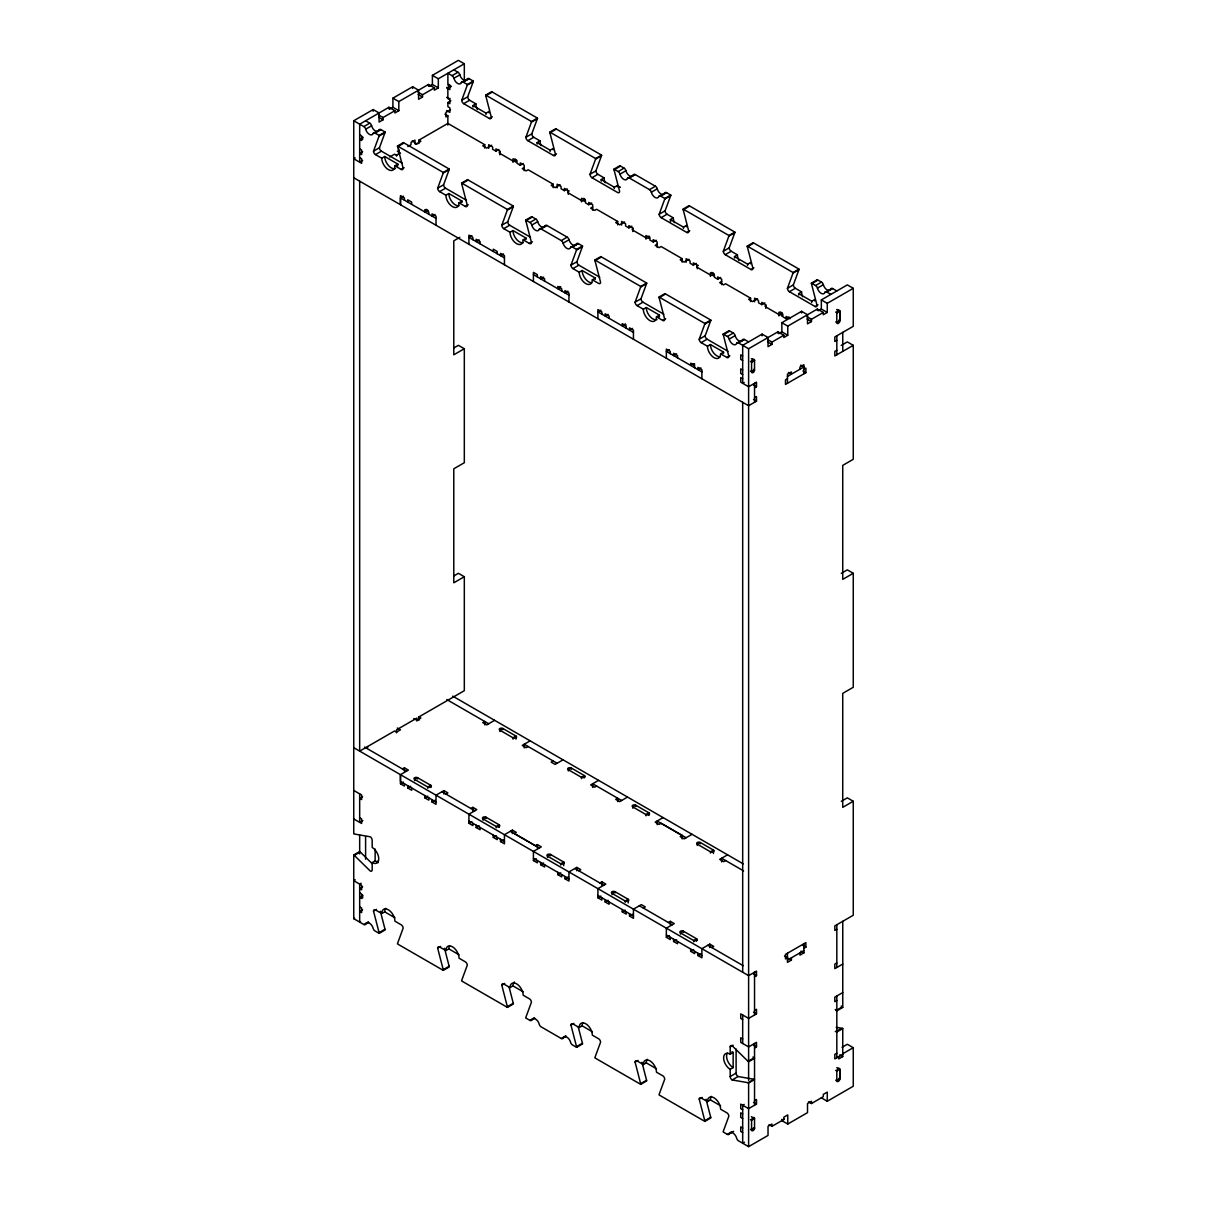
<?xml version="1.0" encoding="UTF-8"?>
<svg xmlns="http://www.w3.org/2000/svg" width="1207" height="1207" viewBox="0 0 1207 1207"><rect width="100%" height="100%" fill="white"/><g stroke="black" fill="none" stroke-linecap="round" stroke-linejoin="round"><path stroke-width="1.5" d="M381.744 158.208L384.716 156.503L397.872 164.092L394.915 165.812A9.309 5.371 60 0 1 388.337 169.614A9.309 5.371 60 0 1 381.744 158.208L375.498 154.602A2.791 1.614 60 0 1 373.521 151.177L379.089 136.044A2.791 1.614 60 0 0 379.164 135.44L385.093 132.016L380.929 129.617A2.791 1.614 60 0 0 379.058 130.054A5.582 3.229 60 0 1 375.347 130.944A5.582 3.229 60 0 1 371.62 125.754A2.791 1.614 60 0 0 369.764 123.159L365.6 120.76M373.521 151.177L379.451 147.752L385.003 132.619A2.791 1.614 60 0 0 385.093 132.016M492.335 116.777L489.378 118.482L463.714 103.666A2.791 1.614 60 0 1 461.738 100.241L467.305 85.109A2.791 1.614 60 0 0 467.381 84.505L473.31 81.095L469.146 78.681A2.791 1.614 60 0 0 467.275 79.134L461.361 82.544A5.582 3.229 60 0 1 457.634 83.434A5.582 3.229 60 0 1 453.907 78.244A2.791 1.614 60 0 0 452.052 75.649L447.888 73.25L447.888 83.886L449.864 85.033L449.864 89.59L446.696 87.764M461.738 100.241L467.667 96.832L473.219 81.699A2.791 1.614 60 0 0 473.31 81.095M445.881 195.232L448.838 193.527L462.009 201.116L459.052 202.836A9.309 5.371 60 0 1 452.459 206.638A9.309 5.371 60 0 1 445.881 195.232L439.635 191.626A2.791 1.614 60 0 1 437.658 188.201L443.225 173.069A2.791 1.614 60 0 0 443.301 172.465L449.23 169.04L403.425 142.607L397.495 146.017A2.791 1.614 60 0 0 397.586 146.726L403.138 168.271A2.791 1.614 60 0 1 401.162 169.418L394.915 165.812M437.658 188.201L443.588 184.792L449.14 169.644A2.791 1.614 60 0 0 449.23 169.04M556.472 153.802L553.515 155.507L527.851 140.691A2.791 1.614 60 0 1 525.875 137.281L531.427 122.133A2.791 1.614 60 0 0 531.518 121.53L537.432 118.12L491.641 91.672L485.712 95.097A2.791 1.614 60 0 0 485.787 95.791L491.355 117.351A2.791 1.614 60 0 1 489.378 118.482M525.875 137.281L531.789 133.856L537.356 118.724A2.791 1.614 60 0 0 537.432 118.12M510.018 232.257L512.975 230.552L526.146 238.156L523.174 239.861A9.309 5.371 60 0 1 516.596 243.663A9.309 5.371 60 0 1 510.018 232.257L503.757 228.651A2.791 1.614 60 0 1 501.795 225.226L507.347 210.093A2.791 1.614 60 0 0 507.438 209.49L513.352 206.065L467.547 179.632L461.632 183.042A2.791 1.614 60 0 0 461.708 183.751L467.275 205.296A2.791 1.614 60 0 1 465.298 206.442L459.052 202.836M501.795 225.226L507.709 221.816L513.277 206.684A2.791 1.614 60 0 0 513.352 206.065M689.77 230.763L686.813 232.468L661.149 217.652A2.791 1.614 60 0 1 659.173 214.227L665.102 210.818L670.654 195.685A2.791 1.614 60 0 0 670.745 195.081L666.581 192.667A2.791 1.614 60 0 0 664.71 193.12A5.582 3.229 60 0 1 660.983 194.01A5.582 3.229 60 0 1 657.272 188.82A2.791 1.614 60 0 0 655.401 186.225L635.229 174.577A2.791 1.614 60 0 0 633.373 175.015A5.582 3.229 60 0 1 629.647 175.905A5.582 3.229 60 0 1 625.92 170.715A2.791 1.614 60 0 0 624.064 168.12L619.9 165.721L613.971 169.146A2.791 1.614 60 0 0 614.061 169.84L619.613 191.4A2.791 1.614 60 0 1 617.652 192.532L591.973 177.716A2.791 1.614 60 0 1 590.012 174.306L595.564 159.158A2.791 1.614 60 0 0 595.654 158.555L601.569 155.145L555.763 128.696L549.849 132.121A2.791 1.614 60 0 0 549.924 132.815L555.492 154.375A2.791 1.614 60 0 1 553.515 155.507M590.012 174.306L595.926 170.881L601.493 155.748A2.791 1.614 60 0 0 601.569 155.145M579.179 272.194L582.151 270.489L595.307 278.078L592.35 279.798A9.309 5.371 60 0 1 585.757 283.6A9.309 5.371 60 0 1 579.179 272.194L572.933 268.588A2.791 1.614 60 0 1 570.956 265.163L576.524 250.03A2.791 1.614 60 0 0 576.599 249.427L582.528 246.002L578.364 243.603A2.791 1.614 60 0 0 576.493 244.04A5.582 3.229 60 0 1 572.782 244.93A5.582 3.229 60 0 1 569.055 239.74A2.791 1.614 60 0 0 567.184 237.16L547.012 225.513A2.791 1.614 60 0 0 545.157 225.95A5.582 3.229 60 0 1 541.43 226.841A5.582 3.229 60 0 1 537.703 221.65A2.791 1.614 60 0 0 535.848 219.055L531.683 216.656L525.754 220.066A2.791 1.614 60 0 0 525.845 220.775L531.412 242.335A2.791 1.614 60 0 1 529.435 243.467L523.174 239.861M570.956 265.163L576.886 261.738L582.438 246.605A2.791 1.614 60 0 0 582.528 246.002M659.173 214.227L664.74 199.095A2.791 1.614 60 0 0 664.816 198.491L670.745 195.081M643.316 309.218L646.273 307.513L659.444 315.102L656.472 316.822A9.309 5.371 60 0 1 649.894 320.624A9.309 5.371 60 0 1 643.316 309.218L637.07 305.612A2.791 1.614 60 0 1 635.093 302.188L640.645 287.055A2.791 1.614 60 0 0 640.736 286.451L646.65 283.026L600.845 256.593L594.93 260.003A2.791 1.614 60 0 0 595.006 260.712L600.573 282.257A2.791 1.614 60 0 1 598.597 283.404L592.35 279.798M635.093 302.188L641.008 298.778L646.575 283.63A2.791 1.614 60 0 0 646.65 283.026M753.907 267.788L750.95 269.493L725.271 254.677A2.791 1.614 60 0 1 723.31 251.267L728.862 236.119A2.791 1.614 60 0 0 728.953 235.516L734.867 232.106L689.061 205.658L683.147 209.083A2.791 1.614 60 0 0 683.222 209.777L688.79 231.337A2.791 1.614 60 0 1 686.813 232.468M723.31 251.267L729.224 247.842L734.791 232.71A2.791 1.614 60 0 0 734.867 232.106M707.453 346.243L710.41 344.538L723.566 352.142L720.609 353.847A9.309 5.371 60 0 1 714.031 357.649A9.309 5.371 60 0 1 707.453 346.243L701.192 342.637A2.791 1.614 60 0 1 699.215 339.212L704.782 324.08A2.791 1.614 60 0 0 704.858 323.476L710.787 320.051L664.982 293.618L659.067 297.028A2.791 1.614 60 0 0 659.143 297.737L664.71 319.282A2.791 1.614 60 0 1 662.734 320.428L656.472 316.822M699.215 339.212L705.144 335.802L710.712 320.67A2.791 1.614 60 0 0 710.787 320.051M818.044 304.813L815.072 306.518L789.408 291.702A2.791 1.614 60 0 1 787.432 288.292L792.999 273.144A2.791 1.614 60 0 0 793.074 272.541L799.004 269.131L753.198 242.682L747.269 246.107A2.791 1.614 60 0 0 747.359 246.801L752.927 268.361A2.791 1.614 60 0 1 750.95 269.493M787.432 288.292L793.361 284.867L798.913 269.734A2.791 1.614 60 0 0 799.004 269.131M752.127 360.501L751.916 360.818A1.599 0.92 -60 0 0 751.569 361.949L751.569 371.726A2.097 1.207 -60 0 0 753.047 372.571A2.097 1.207 -60 0 0 754.541 370.006L754.541 360.229A1.569 0.905 -60 0 0 754.284 359.565L753.862 359.414A2.444 1.403 -60 0 0 752.127 360.501M372.148 863.654L360.229 851.961A2.791 1.614 60 0 0 359.671 851.538L353.742 854.963A2.791 1.614 60 0 1 354.315 855.386L370.202 870.971A2.791 1.614 60 0 0 372.178 869.84L372.178 862.613A9.309 5.371 60 0 0 378.757 858.811A9.309 5.371 60 0 0 372.178 847.42L372.178 840.193A2.791 1.614 60 0 0 370.202 836.783L354.315 834.022A2.791 1.614 60 0 1 353.742 833.796L353.742 120.76L373.159 109.55L379.089 112.975L379.089 122.088L383.041 119.81L383.041 117.532L394.885 110.697L394.885 112.975L398.823 110.697L398.823 101.569L392.909 98.159L392.909 107.272L398.823 110.697M392.909 98.159L412.643 86.753L418.573 90.178L418.573 99.291L422.525 97.013L422.525 94.734L434.369 87.9L434.369 90.178L438.322 87.9L438.322 78.772L464.318 63.775L464.318 80.386M438.322 87.9L432.393 84.475L432.393 75.362L458.388 60.35L464.318 63.775M394.885 110.697L388.956 107.272L359.671 124.185L359.671 162.176L362.628 160.471M398.823 101.569L428.44 84.475L434.369 87.9M389.454 109.264L392.909 107.272M429.179 86.331L432.393 84.475M353.742 120.76L363.835 126.584L369.764 123.159M452.052 75.649L457.981 72.239A2.791 1.614 60 0 1 459.837 74.834A5.582 3.229 60 0 0 465.298 80.552M363.835 126.584A2.791 1.614 60 0 1 365.691 129.179L371.62 125.754M453.907 78.244L459.837 74.834M362.628 137.673L359.671 139.378L361.647 140.525L361.647 135.953L359.671 134.822M365.691 129.179A5.582 3.229 60 0 0 369.417 134.369A5.582 3.229 60 0 0 373.144 133.479L379.058 130.054M373.144 133.479A2.791 1.614 60 0 1 375 133.042L380.929 129.617M461.361 82.544A2.791 1.614 60 0 1 463.216 82.106L469.146 78.681M379.089 136.044L385.003 132.619M467.305 85.109L473.219 81.699M362.628 151.735L359.671 153.44L361.647 154.587L361.647 150.015L359.671 148.883M446.696 110.561L449.864 112.387L449.864 107.83L447.888 106.684L447.888 102.504L450.845 100.8M355.235 157.906L353.742 158.766L361.647 163.322L361.647 158.766L359.671 157.619M450.498 109.746L445.881 112.402L445.881 116.958L447.857 115.827L447.857 125.09M375.498 154.602L381.427 151.177L402.278 163.217M463.714 103.666L469.644 100.241L475.89 103.862A9.309 5.371 60 0 0 477.368 109.49M397.586 146.726L403.5 143.301A2.791 1.614 60 0 1 403.425 142.607M485.787 95.791L491.717 92.366A2.791 1.614 60 0 1 491.641 91.672M473.038 107.016A9.309 5.371 60 0 1 472.933 105.567L475.89 103.862M399.004 149.351L398.521 154.194M389.74 156.97L394.568 154.194L396.545 155.326L400.483 153.048L397.329 151.222M407.815 146.545L411.014 144.689L411.014 142.411L414.967 140.133L414.967 143.844M418.92 143.558L418.92 140.133L447.872 123.416L484.731 144.689L484.731 148.114M415.827 144.191L420.896 141.279L418.92 140.133M485.983 114.484A9.309 5.371 60 0 0 486.089 113.171L489.046 111.451A9.309 5.371 60 0 1 488.941 112.779M401.162 169.418L404.134 167.713M484.731 144.689L482.755 145.836L486.708 148.114L491.641 145.262M443.225 173.069L449.14 169.644M531.427 122.133L537.356 118.724M400.483 204.722L400.483 197.888L403.455 196.183M488.684 148.325L488.684 144.689L492.637 146.967L492.637 149.246L495.926 151.147L498.883 149.427M439.635 191.626L445.549 188.201L466.415 200.241M527.851 140.691L533.766 137.281L540.027 140.887A9.309 5.371 60 0 0 541.098 145.655M461.708 183.751L467.637 180.326A2.791 1.614 60 0 1 467.547 179.632M549.924 132.815L555.854 129.39A2.791 1.614 60 0 1 555.763 128.696M537.175 144.04A9.309 5.371 60 0 1 537.055 142.592L540.027 140.887M427.791 210.244L424.819 211.949L424.819 209.671L428.772 211.949L428.772 214.227M435.018 214.424L432.061 216.128L432.061 213.85L436.014 216.128L436.014 225.256M513.035 162.387L513.035 158.736L516.988 161.029L516.988 163.307L520.277 165.208L523.235 163.488M550.105 151.509A9.309 5.371 60 0 0 550.226 150.196L553.183 148.476A9.309 5.371 60 0 1 553.078 149.804M524.215 167.486L522.239 168.633L526.192 170.911L528.168 169.765L553.168 184.203L553.168 187.628M465.298 206.442L468.256 204.737M459.792 237.357L453.787 240.827L453.787 354.813L464.318 348.732L464.318 462.734L453.787 468.799L453.787 582.8L464.318 576.72L464.318 690.706L418.92 716.913L418.92 720.338M507.347 210.093L513.277 206.684M595.564 159.158L601.493 155.748M553.168 184.203L551.192 185.35L555.145 187.628L560.078 184.777M471.892 235.697L468.935 237.402L504.466 257.921M479.119 239.876L476.162 241.596L476.162 239.303L480.099 241.596L480.099 243.874M557.136 187.839L557.136 184.203L561.074 186.481L561.074 188.76L564.378 190.661L567.335 188.956M503.757 228.651L509.686 225.226L530.537 237.266M591.973 177.716L597.903 174.306L604.149 177.912A9.309 5.371 60 0 0 605.22 182.695M525.845 220.775L531.774 217.351A2.791 1.614 60 0 1 531.683 216.656M614.061 169.84L619.976 166.43A2.791 1.614 60 0 1 619.9 165.721M601.297 181.065A9.309 5.371 60 0 1 601.192 179.617L604.149 177.912M525.754 220.066L529.918 222.48L535.848 219.055M613.971 169.146L618.135 171.545L624.064 168.12M529.918 222.48A2.791 1.614 60 0 1 531.789 225.075L537.703 221.65M618.135 171.545A2.791 1.614 60 0 1 620.006 174.14L625.92 170.715M531.789 225.075A5.582 3.229 60 0 0 535.516 230.265A5.582 3.229 60 0 0 539.227 229.375L545.157 225.95M620.006 174.14A5.582 3.229 60 0 0 623.717 179.33A5.582 3.229 60 0 0 627.444 178.44L633.373 175.015M539.227 229.375A2.791 1.614 60 0 1 541.098 228.923L547.012 225.513M627.444 178.44A2.791 1.614 60 0 1 629.315 177.987L635.229 174.577M614.242 188.533A9.309 5.371 60 0 0 614.348 187.221L617.32 185.516L620.443 187.311M503.47 253.938L500.513 255.643L500.513 253.364L504.451 255.643L504.451 264.771M581.487 201.901L581.487 198.25L585.425 200.543L585.425 202.821L588.714 204.722L591.686 203.002M529.435 243.467L532.393 241.762M592.652 207L590.676 208.147L594.629 210.425L596.605 209.279L617.682 221.439L617.682 224.849M541.098 228.923L561.27 240.57L567.184 237.16M629.315 177.987L649.487 189.635L655.401 186.225M561.27 240.57A2.791 1.614 60 0 1 563.126 243.165L569.055 239.74M649.487 189.635A2.791 1.614 60 0 1 651.342 192.23L657.272 188.82M563.126 243.165A5.582 3.229 60 0 0 566.852 248.355A5.582 3.229 60 0 0 570.579 247.465L576.493 244.04M651.342 192.23A5.582 3.229 60 0 0 655.069 197.42A5.582 3.229 60 0 0 658.796 196.53L664.71 193.12M570.579 247.465A2.791 1.614 60 0 1 572.435 247.028L578.364 243.603M658.796 196.53A2.791 1.614 60 0 1 660.651 196.092L666.581 192.667M617.682 221.439L615.706 222.571L619.659 224.849L624.592 221.997M576.524 250.03L582.438 246.605M664.74 199.095L670.654 195.685M543.618 277.112L540.645 278.817L540.645 276.539L544.598 278.817L544.598 281.11M621.62 225.075L621.62 221.439L625.573 223.717L625.573 225.996L628.862 227.897L631.834 226.177M572.933 268.588L578.847 265.163L599.713 277.203M661.149 217.652L667.064 214.227L673.325 217.848A9.309 5.371 60 0 0 674.396 222.616M595.006 260.712L600.935 257.287A2.791 1.614 60 0 1 600.845 256.593M683.222 209.777L689.152 206.352A2.791 1.614 60 0 1 689.061 205.658M670.609 221.786A9.309 5.371 60 0 1 670.353 219.553L673.325 217.848M453.877 347.918L458.388 345.323L464.318 348.732M567.969 291.174L564.997 292.879L564.997 290.6L568.95 292.879L568.95 302.006M645.971 239.137L645.971 235.486L649.924 237.779L649.924 240.057L653.213 241.958L656.17 240.238M683.418 228.47A9.309 5.371 60 0 0 683.524 227.157L686.481 225.437A9.309 5.371 60 0 1 686.376 226.765M657.166 244.236L655.19 245.368L659.143 247.646L661.119 246.515L682.151 258.675L682.151 262.1M682.151 258.675L680.19 259.822L684.128 262.1L689.061 259.249M640.645 287.055L646.575 283.63M728.862 236.119L734.791 232.71M600.875 310.169L597.918 311.874L633.464 332.393M608.102 314.348L605.145 316.053L605.145 313.775L609.097 316.053L609.097 318.346M686.119 262.311L686.119 258.675L690.072 260.953L690.072 263.232L693.361 265.133L696.318 263.413M637.07 305.612L642.984 302.188L663.835 314.227M725.271 254.677L731.201 251.267L737.447 254.873A9.309 5.371 60 0 0 738.925 260.516M659.143 297.737L665.072 294.312A2.791 1.614 60 0 1 664.982 293.618M747.359 246.801L753.289 243.376A2.791 1.614 60 0 1 753.198 242.682M734.595 258.026A9.309 5.371 60 0 1 734.49 256.578L737.447 254.873M625.875 324.472A2.097 1.207 0 0 1 625.226 324.215L622.254 325.935L622.254 323.657L626.207 325.935L626.207 328.213M632.453 328.41L629.496 330.115L629.496 327.836L633.449 330.115L633.449 339.242M710.47 276.373L710.47 272.722L714.423 275.015L714.423 277.293L717.712 279.194L720.67 277.474M747.54 265.495A9.309 5.371 60 0 0 747.661 264.182L750.618 262.462A9.309 5.371 60 0 1 750.513 263.79M721.65 281.472L719.674 282.619L723.612 284.897L725.588 283.751L750.603 298.189L750.603 301.614M662.734 320.428L665.691 318.723M704.782 324.08L710.712 320.67M792.999 273.144L798.913 269.734M750.603 298.189L748.627 299.336L752.58 301.614L757.513 298.763M669.327 349.683L666.37 351.388L701.901 371.907M676.554 353.862L673.581 355.582L673.581 353.289L677.534 355.582L677.534 357.86M754.571 301.825L754.571 298.189L758.509 300.468L758.509 302.746L761.798 304.647L764.77 302.942M701.192 342.637L707.121 339.212L727.972 351.252M789.408 291.702L795.338 288.292L801.584 291.898A9.309 5.371 60 0 0 802.655 296.681M720.609 353.847L726.855 357.453A2.791 1.614 60 0 0 728.832 356.321L723.28 334.761A2.791 1.614 60 0 1 723.189 334.052L729.119 330.643L733.283 333.041A2.791 1.614 60 0 1 735.138 335.637A5.582 3.229 60 0 0 740.6 341.37M815.072 306.518A2.791 1.614 60 0 0 817.048 305.386L811.496 283.826A2.791 1.614 60 0 1 811.406 283.132L817.335 279.707L821.499 282.106A2.791 1.614 60 0 1 823.355 284.701A5.582 3.229 60 0 0 828.53 290.419M723.28 334.761L729.194 331.337A2.791 1.614 60 0 1 729.119 330.643M811.496 283.826L817.411 280.416A2.791 1.614 60 0 1 817.335 279.707M798.732 295.051A9.309 5.371 60 0 1 798.627 293.603L801.584 291.898M723.189 334.052L727.353 336.466L733.283 333.041M811.406 283.132L815.57 285.531L821.499 282.106M727.353 336.466A2.791 1.614 60 0 1 729.224 339.061L735.138 335.637M815.57 285.531A2.791 1.614 60 0 1 817.441 288.126L823.355 284.701M729.224 339.061A5.582 3.229 60 0 0 732.936 344.251A5.582 3.229 60 0 0 736.662 343.361L742.592 339.936A2.791 1.614 60 0 1 744.447 339.499L748.612 341.898M817.441 288.126A5.582 3.229 60 0 0 821.152 293.316A5.582 3.229 60 0 0 824.879 292.426L830.808 289.001A2.791 1.614 60 0 1 832.664 288.564L836.828 290.962M736.662 343.361A2.791 1.614 60 0 1 738.518 342.909L744.447 339.499M824.879 292.426A2.791 1.614 60 0 1 826.735 291.973L832.664 288.564M811.677 302.519A9.309 5.371 60 0 0 811.783 301.207L814.755 299.502A9.309 5.371 60 0 1 814.634 300.815M700.905 367.924L697.933 369.629L697.933 367.35L701.886 369.629L701.886 378.757M778.907 315.887L778.907 312.251L782.86 314.529L782.86 316.807L786.149 318.708L789.122 316.988M787.764 335.244L781.849 331.834L781.849 322.707L787.764 326.131L787.764 335.244L783.826 337.522L783.826 335.244L771.982 342.079L771.982 344.372L768.029 346.65L768.029 337.522L762.1 334.113L742.682 345.323L742.682 383.313L744.176 382.453M781.849 322.707L801.584 311.315L807.513 314.725L807.513 323.853L811.466 321.575L811.466 319.282L823.31 312.447L823.31 314.725L827.263 312.447L827.263 303.334L853.258 288.322L853.258 326.312L834.822 336.964L834.822 341.521L836.798 340.374M827.263 312.447L821.333 309.037L821.333 299.909L847.329 284.897L853.258 288.322M726.855 357.453L729.828 355.748M738.518 342.909L748.612 348.732L777.896 331.834L783.826 335.244M787.764 326.131L817.38 309.037L823.31 312.447M778.636 333.675L781.849 331.834M818.376 310.742L821.333 309.037M751.569 362.221L754.541 360.516L751.373 358.69M836.828 313.005L839.785 311.3L839.785 320.79A2.097 1.207 -60 0 1 838.277 323.37A2.097 1.207 -60 0 1 836.798 322.525L835.682 321.877M839.785 320.79L836.828 322.495L836.798 312.734A1.599 0.92 -60 0 1 837.145 311.617L837.356 311.285A2.444 1.403 -60 0 1 839.076 310.229L839.514 310.365A1.569 0.905 -60 0 1 839.755 311.029L839.755 320.806L838.654 320.172M754.541 387.869L756.502 386.738L756.502 382.166L748.612 386.738L740.721 382.166L740.721 377.61L742.682 378.757M787.462 376.463L803.907 366.958L800.754 365.148M841.188 345.443L847.329 341.898L853.258 345.323L853.258 459.309L842.727 465.389L842.727 579.375L853.258 573.295L853.258 687.281L842.727 693.361L842.727 807.347L853.258 801.267L853.258 915.253L834.822 925.89L834.822 930.461L836.798 929.315M754.541 397.752L756.502 396.605L756.502 401.177L748.612 405.733L353.742 177.761M787.462 378.742L785.485 379.888L785.485 384.445L805.884 372.661L805.884 368.105L803.907 369.251M836.798 350.256L834.822 351.403L834.822 355.959L853.258 345.323M453.877 575.905L458.388 573.295L464.318 576.72M402.459 768.965L404.436 767.818L408.388 770.111L400.468 774.668L400.468 783.796L404.42 786.074L404.42 783.796M494.614 720.323L486.708 724.894L482.755 722.616L484.731 721.469L484.731 724.894M362.628 796.711L359.671 798.415L361.647 799.562L361.647 795.006L353.742 790.434M400.468 783.796L403.44 782.076M499.879 730.205L502.836 728.485L516.008 736.089L515.993 739.091M407.71 785.697L407.71 787.975L410.682 786.255M362.824 820.534L359.671 822.359L359.671 793.859M424.819 795.564L424.819 797.857L427.791 796.137M445.896 794.04L447.872 792.908L443.92 790.615L436.014 795.187L436.014 804.315L432.061 802.036L432.061 799.743M530.145 740.842L522.239 745.413L526.192 747.691L528.168 746.545M432.061 802.036L435.018 800.316M841.309 573.34L847.329 569.87L853.258 573.295M354.315 855.386L360.229 851.961M372.178 862.613L375.136 860.908A9.309 5.371 60 0 0 378.153 861.798M470.911 808.479L472.888 807.347L476.825 809.625L468.92 814.182L468.92 823.31L472.872 825.588L472.872 823.31M553.168 760.983L551.192 762.13L555.145 764.408L563.05 759.837M355.235 879.828L353.742 880.688L361.647 885.244L361.647 889.8L359.671 888.654L362.628 886.949M361.149 883.252L359.671 884.097L359.671 922.103L360.531 921.59M468.92 823.31L471.877 821.59M476.162 825.211L476.162 827.489L479.119 825.769M362.628 909.746L359.671 911.451L361.647 912.598L361.647 908.041L359.671 906.895M493.271 835.078L493.271 837.371L496.228 835.651M353.742 854.963L353.742 918.678L354.617 918.18M537.356 860.546L537.356 862.824L533.419 860.546L533.419 851.418L541.309 846.861L537.356 844.583L535.38 845.73L514.348 833.554L516.309 832.423L512.372 830.144L504.451 834.701L504.451 843.829L500.513 841.551L500.513 839.272M598.597 780.356L590.676 784.927L594.629 787.205L596.605 786.059M380.371 911.27L385.003 929.239A2.791 1.614 60 0 1 385.093 929.933L379.164 933.358A2.791 1.614 60 0 0 379.089 932.649L373.521 911.104L376.493 909.384M500.513 841.551L503.47 839.831M373.521 911.104A2.791 1.614 60 0 1 375.498 909.957L381.744 913.563L384.716 911.858A9.309 5.371 60 0 1 385.787 908.313M353.742 918.678L363.835 924.502L368.271 921.937M363.835 924.502A2.791 1.614 60 0 0 365.691 924.049L368.663 922.344M379.089 932.649L385.003 929.239M627.549 797.073L619.659 801.629L615.706 799.351L617.682 798.219L617.682 801.629M533.419 860.546L536.376 858.826M540.645 862.447L540.645 864.725L543.618 863.005M557.755 872.314L557.755 874.607L560.727 872.887M578.817 870.805L580.793 869.659L576.84 867.38L568.95 871.937L568.95 881.065L564.997 878.787L564.997 876.493M663.081 817.592L655.19 822.148L659.143 824.426L661.119 823.295L682.151 835.455L682.151 838.88M444.508 948.295L449.14 966.264A2.791 1.614 60 0 1 449.23 966.958L443.301 970.383A2.791 1.614 60 0 0 443.225 969.674L437.658 948.129L440.615 946.409M564.997 878.787L567.969 877.067M437.658 948.129A2.791 1.614 60 0 1 439.635 946.982L445.881 950.588L448.838 948.883A9.309 5.371 60 0 1 449.577 945.82M443.225 969.674L449.14 966.264M599.894 882.951L601.871 881.804L605.823 884.097L597.903 888.654L597.903 897.782L601.855 900.06L601.855 897.782M682.151 835.455L680.19 836.602L684.128 838.88L692.049 834.309M597.903 897.782L600.875 896.062M605.145 899.683L605.145 901.961L608.102 900.241M625.211 901.01L628.183 899.29A2.097 1.207 0 0 1 628.198 900.995A2.097 1.207 0 0 1 625.226 900.995L612.055 893.406A2.097 1.207 0 0 1 612.07 891.686A2.097 1.207 0 0 1 615.027 891.686L628.198 899.29L628.183 902.942M622.254 909.55L622.254 911.843L625.211 910.123M509.098 987.115L513.277 1003.289A2.791 1.614 60 0 1 513.352 1003.983L507.438 1007.407A2.791 1.614 60 0 0 507.347 1006.713L501.795 985.153L504.752 983.433M727.58 854.828L719.674 859.399L723.612 861.677L725.588 860.531M629.496 913.729L629.496 916.022L632.453 914.303M643.331 908.026L645.307 906.895L641.355 904.601L633.449 909.173L633.449 918.301L629.496 916.022M501.795 985.153A2.791 1.614 60 0 1 503.757 984.007L510.018 987.613L512.975 985.908A9.309 5.371 60 0 1 514.454 981.97M841.309 801.327L847.329 797.842L853.258 801.267M507.347 1006.713L513.277 1003.289M668.331 922.465L670.307 921.333L674.26 923.611L666.355 928.168L666.355 937.296L670.292 939.574L670.292 937.296M666.355 937.296L669.312 935.576M510.018 987.613A9.309 5.371 60 0 1 516.596 983.826A9.309 5.371 60 0 1 523.174 995.217L529.435 998.823A2.791 1.614 60 0 1 531.412 1002.248L525.845 1017.38A2.791 1.614 60 0 0 525.754 1017.984L529.918 1020.398L534.369 1017.833M529.918 1020.398A2.791 1.614 60 0 0 531.789 1019.945L534.746 1018.24M673.581 939.197L673.581 941.475L676.554 939.77M690.706 949.064L690.706 951.357L693.663 949.637M711.768 947.54L713.744 946.409L709.791 944.13L701.886 948.687L701.886 957.815L697.933 955.537L697.933 953.258M578.274 1027.051L582.438 1043.225A2.791 1.614 60 0 1 582.528 1043.919L576.599 1047.344A2.791 1.614 60 0 0 576.524 1046.635L570.956 1025.09L573.913 1023.37M697.933 955.537L700.905 953.817M570.956 1025.09A2.791 1.614 60 0 1 572.933 1023.943L579.179 1027.549L582.151 1025.844A9.309 5.371 60 0 1 582.875 1022.782M531.789 1019.945A5.582 3.229 60 0 1 535.516 1019.055A5.582 3.229 60 0 1 539.227 1024.245A2.791 1.614 60 0 0 541.098 1026.84L561.27 1038.488L565.706 1035.923M561.27 1038.488A2.791 1.614 60 0 0 563.126 1038.035L566.083 1036.33M576.524 1046.635L582.438 1043.225M754.541 976.81L756.502 975.663L756.502 971.107L748.612 975.663L353.742 747.691M803.907 948.31L805.884 947.163L805.884 942.607L785.485 954.375L785.485 958.946L787.462 957.8L784.49 956.095M787.462 960.078L803.907 950.588M791.4 957.8L791.4 960.078L787.462 962.356L787.462 953.243M803.907 943.738L803.907 952.866L799.954 955.144L799.954 952.866M641.943 1062.281L646.575 1080.25A2.791 1.614 60 0 1 646.65 1080.944L640.736 1084.369A2.791 1.614 60 0 0 640.645 1083.66L635.093 1062.115L638.05 1060.395M635.093 1062.115A2.791 1.614 60 0 1 637.07 1060.968L643.316 1064.574L646.273 1062.869A9.309 5.371 60 0 1 647.344 1059.324M754.541 1010.44L756.502 1009.293L756.502 1013.85L748.612 1018.406L740.721 1013.85L740.721 1018.406L742.682 1019.553M836.798 962.945L834.822 964.076L834.822 968.633L842.758 964.061M640.645 1083.66L646.575 1080.25M732.166 1079.948L738.081 1076.523L753.968 1079.284A2.791 1.614 60 0 1 754.541 1079.511L748.612 1082.935A2.791 1.614 60 0 0 748.053 1082.694L732.166 1079.948A2.791 1.614 60 0 1 730.19 1076.523L730.19 1069.311A9.309 5.371 60 0 1 723.612 1057.905A9.309 5.371 60 0 1 730.19 1054.118L730.19 1046.891L733.147 1045.187M730.19 1054.118L733.147 1052.398L733.147 1067.607L730.19 1069.311M842.758 992.561L834.822 997.133L834.822 1001.689L836.798 1000.558M754.541 1048.053L756.502 1046.907L756.502 1042.35L748.612 1046.907L740.721 1042.35L740.721 1037.794L742.682 1038.925M748.053 1061.345L753.968 1057.92A2.791 1.614 60 0 0 754.541 1058.343L748.612 1061.768A2.791 1.614 60 0 1 748.053 1061.345L732.166 1045.76A2.791 1.614 60 0 0 730.19 1046.891M836.27 1010.41L842.184 1007A2.791 1.614 60 0 0 842.758 1007.423L836.828 1010.832A2.791 1.614 60 0 1 836.27 1010.41L835.274 1009.444M730.19 1076.523L736.104 1073.114L736.104 1049.034M706.065 1099.305L710.712 1117.275A2.791 1.614 60 0 1 710.787 1117.969L704.858 1121.394A2.791 1.614 60 0 0 704.782 1120.699L699.215 1099.139L702.187 1097.419M699.215 1099.139A2.791 1.614 60 0 1 701.192 1097.993L707.453 1101.599L710.41 1099.894A9.309 5.371 60 0 1 711.481 1096.363M748.053 1082.694L753.968 1079.284M835.274 1031.593L842.184 1028.349A2.791 1.614 60 0 1 842.758 1028.575L842.727 1056.608L838.774 1058.886L838.774 1056.608M842.758 1028.575L836.828 1032A2.791 1.614 60 0 0 836.27 1031.774M704.782 1120.699L710.712 1117.275M842.064 1047.314L847.329 1044.281L853.258 1047.691L853.258 1086.24L827.263 1101.252L821.333 1097.827M744.176 1104.375L742.682 1105.235L742.682 1143.225L744.463 1142.199M754.541 1100.678L756.502 1099.532L756.502 1104.088L748.612 1108.66L740.721 1104.088L740.721 1108.66L742.682 1109.791M836.798 1053.183L834.822 1054.314L834.822 1058.886L842.758 1054.299M842.727 1053.771L853.258 1047.691M836.828 1080.521L839.785 1078.817L839.785 1069.311L836.828 1071.016L835.682 1070.398M707.453 1101.599A9.309 5.371 60 0 1 714.031 1097.812A9.309 5.371 60 0 1 720.609 1109.203L726.855 1112.809A2.791 1.614 60 0 1 728.832 1116.234L723.28 1131.366A2.791 1.614 60 0 0 723.189 1131.97L727.353 1134.384L731.804 1131.819M727.353 1134.384A2.791 1.614 60 0 0 729.224 1133.931L733.66 1131.366M751.569 1129.737L754.541 1128.032M769.01 1124.607L771.982 1126.327L784.309 1119.206M808.494 1101.81L811.466 1103.53L823.31 1096.68L823.31 1094.402L827.263 1092.124L827.263 1101.252M729.224 1133.931A5.582 3.229 60 0 1 732.936 1133.041A5.582 3.229 60 0 1 736.662 1138.231A2.791 1.614 60 0 0 738.518 1140.826L748.612 1146.65L768.029 1135.44L768.029 1126.327L771.982 1124.049L771.982 1126.327M781.849 1119.342L781.849 1120.624L787.764 1124.049L807.513 1112.643L807.513 1103.53L811.466 1101.252L811.466 1103.53M836.225 1027.323L842.184 1028.349M453.817 69.825L457.981 72.239M463.216 82.106L467.381 84.505M485.712 95.097L531.518 121.53M549.849 132.121L595.654 158.555M660.651 196.092L664.816 198.491M683.147 209.083L728.953 235.516M747.269 246.107L793.074 272.541M826.735 291.973L830.899 294.387M432.393 75.362L438.322 78.772M821.333 299.909L827.263 303.334M448.597 85.199L450.815 86.482M837.175 309.535L839.755 311.029M447.888 85.033L450.845 86.738M836.828 309.58L839.785 311.3M446.741 87.538L447.857 88.186L447.857 97.963A2.097 1.207 -60 0 0 449.879 98.386M835.682 312.1L836.798 312.734M472.933 105.567L486.089 113.171M537.055 142.592L550.226 150.196M601.192 179.617L614.348 187.221M670.353 219.553L683.524 227.157M734.49 256.578L747.661 264.182M798.627 293.603L811.783 301.207M447.857 97.963L446.741 97.329L449.864 99.095L449.864 103.651L447.888 102.504M418.075 92.17L422.525 94.734M807.015 316.717L811.466 319.282M418.075 94.448L422.525 97.013M807.015 319.01L811.466 321.575M444.9 114.107L447.857 115.827M515.163 158.841L515.993 162.311M583.6 198.355L584.429 198.838A2.097 1.207 0 0 1 584.776 199.11M711.768 272.36L712.598 272.827M780.22 311.874L781.864 312.824L781.88 316.234M790.102 318.708L786.149 316.43L786.149 318.708M378.591 114.967L383.041 117.532M767.531 339.514L771.982 342.079M378.591 117.245L383.041 119.81M767.531 341.807L771.982 344.372M412.206 140.812L416.943 144.116M802.927 370.956L805.884 372.661M375 133.042L379.164 135.44M397.495 146.017L443.301 172.465M461.632 183.042L507.438 209.49M572.435 247.028L576.599 249.427M594.93 260.003L640.736 286.451M659.067 297.028L704.858 323.476M788.443 372.48L791.4 374.185L791.4 371.907L787.462 374.185L787.462 383.298M752.685 359.158L754.541 360.229M742.682 355.959L740.721 354.813L740.721 359.369L742.682 360.516M361.527 136.753L362.628 137.387L362.628 139.439M750.467 361.3L751.569 361.949M753.424 369.372L754.541 370.006L751.569 371.726L750.467 371.077M742.682 370.006L740.721 368.874L740.721 373.431L742.682 374.577M753.545 385.018L756.502 386.738M426.162 209.279L426.976 209.762M559.897 286.512L560.727 286.994L557.755 288.699L557.755 286.421L561.708 288.699L561.708 290.978M753.545 399.457L756.502 401.177M400.483 197.888L436.029 218.407M533.419 274.638L568.95 295.157M452.716 696.137L743.256 863.88M446.801 699.562L488.684 723.747M502.821 729.782L502.821 728.5A2.097 1.207 0 0 0 499.864 728.5A2.097 1.207 0 0 0 499.864 730.205L513.035 737.794A2.097 1.207 0 0 0 515.993 737.809A2.097 1.207 0 0 0 515.993 736.104L513.035 737.794L513.02 739.091M557.136 763.262L524.23 744.266L524.23 747.902M621.62 800.497L592.667 783.781L592.667 787.417M686.119 837.733L657.166 821.016L657.166 824.653M743.603 870.911L721.665 858.252L721.665 861.889M418.92 716.913L420.896 718.044L416.943 720.338L413.79 718.512M802.927 945.458L805.884 947.163M800.95 951.146L803.907 952.866M397.329 728.002L400.483 729.828L396.545 732.106L394.568 730.974L359.671 751.116L359.671 181.171M788.443 958.373L791.4 960.078M364.499 747.073L406.397 771.258M441.928 791.777L474.834 810.772M510.38 831.291L539.333 848.008M574.879 868.527L603.832 885.244M639.363 905.763L672.269 924.758M707.815 945.277L743.256 965.736M753.545 973.958L756.502 975.663M436.029 802.021L400.483 781.502L400.483 774.668M468.935 821.016L504.466 841.535M533.419 858.268L568.95 878.787M597.918 895.488L633.464 916.007M666.37 935.003L701.901 955.522M407.71 787.975L411.662 790.253L411.662 787.975M424.819 797.857L428.772 800.135L428.772 797.857M476.162 827.489L480.099 829.767L480.099 827.489M493.271 837.371L497.209 839.65L497.209 837.371M540.645 864.725L544.598 867.003L544.598 864.725M557.755 874.607L561.708 876.886L561.708 874.607M605.145 901.961L609.097 904.239L609.097 901.961M622.254 911.843L626.207 914.121L626.207 911.843M673.581 941.475L677.534 943.753L677.534 941.475M690.706 951.357L694.644 953.636L694.644 951.357M839.755 1054.888L842.727 1056.608M753.545 1012.145L756.502 1013.85M836.828 1067.607L839.785 1069.311L839.755 1079.103A1.599 0.92 -60 0 1 839.423 1080.22L839.212 1080.552A2.444 1.403 -60 0 1 837.477 1081.623L837.054 1081.487A1.569 0.905 -60 0 1 836.798 1080.823L836.828 1071.016A2.097 1.207 -60 0 1 838.277 1068.467A2.097 1.207 -60 0 1 839.755 1069.327M838.654 1078.47L839.755 1079.103M835.682 1080.174L836.798 1080.823M359.671 817.803L361.647 818.934L361.647 823.491L353.742 818.934M753.545 1045.202L756.502 1046.907M753.545 1102.383L756.502 1104.088M751.373 1116.716L754.541 1118.527L754.541 1128.319A1.599 0.92 -60 0 1 754.194 1129.435L753.983 1129.752A2.444 1.403 -60 0 1 752.263 1130.823L751.825 1130.687A1.569 0.905 -60 0 1 751.569 1130.024L751.569 1120.247A2.097 1.207 -60 0 1 753.047 1117.682A2.097 1.207 -60 0 1 754.541 1118.527L751.569 1120.247L750.467 1119.598M359.671 892.833L361.647 893.98L361.647 898.536L359.671 897.404L362.628 895.685A2.097 1.207 -60 0 1 362.688 895.187M742.682 1113.97L740.721 1112.839L740.721 1117.395L742.682 1118.527M361.527 895.051L362.628 895.685L362.628 897.917M384.716 911.858L394.945 917.773M448.838 948.883L459.082 954.797M512.975 985.908L523.219 991.822M582.151 1025.844L592.381 1031.759M646.273 1062.869L656.517 1068.783M710.41 1099.894L720.639 1105.808M753.424 1127.67L754.541 1128.319M750.467 1129.375L751.569 1130.024M742.682 1128.032L740.721 1126.885L740.721 1131.457L742.682 1132.588M379.164 933.358L375 930.944A2.791 1.614 60 0 1 373.144 928.349A5.582 3.229 60 0 0 369.417 923.159A5.582 3.229 60 0 0 365.691 924.049M443.301 970.383L397.495 943.934A2.791 1.614 60 0 1 397.586 943.331L403.138 928.198A2.791 1.614 60 0 0 401.162 924.773L394.915 921.167A9.309 5.371 60 0 0 388.337 909.761A9.309 5.371 60 0 0 381.744 913.563M507.438 1007.407L461.632 980.959A2.791 1.614 60 0 1 461.708 980.356L467.275 965.223A2.791 1.614 60 0 0 465.298 961.798L459.052 958.192A9.309 5.371 60 0 0 452.459 946.801A9.309 5.371 60 0 0 445.881 950.588M576.599 1047.344L572.435 1044.93A2.791 1.614 60 0 1 570.579 1042.335A5.582 3.229 60 0 0 566.852 1037.145A5.582 3.229 60 0 0 563.126 1038.035M640.736 1084.369L594.93 1057.92A2.791 1.614 60 0 1 595.006 1057.317L600.573 1042.184A2.791 1.614 60 0 0 598.597 1038.759L592.35 1035.153A9.309 5.371 60 0 0 585.757 1023.747A9.309 5.371 60 0 0 579.179 1027.549M704.858 1121.394L659.067 1094.945A2.791 1.614 60 0 1 659.143 1094.342L664.71 1079.209A2.791 1.614 60 0 0 662.734 1075.784L656.472 1072.178A9.309 5.371 60 0 0 649.894 1060.787A9.309 5.371 60 0 0 643.316 1064.574M841.188 1006.019L842.184 1007M752.972 1056.955L753.968 1057.92M842.758 332.378L842.758 351.373M842.758 921.318L842.758 1007.423M836.828 335.802L836.828 354.798M836.828 924.743L836.828 967.486M836.828 995.986L836.828 1057.724M817.38 309.037L817.38 310.455M803.907 373.808L803.907 364.68L799.954 366.958L799.954 369.251M801.584 311.315L801.584 313.02M787.764 1124.049L787.764 1114.921L783.826 1117.199L783.826 1119.477M777.896 331.834L777.896 333.253M765.751 308.298L765.751 304.647L761.798 302.369L761.798 304.647M762.1 334.113L762.1 335.818M754.541 383.313L754.541 402.308M754.541 972.254L754.541 1014.996M754.541 1043.497L754.541 1105.235M748.612 348.732L748.612 1080.34M748.612 1082.935L748.612 1146.65M742.682 402.308L742.682 972.254M742.682 1014.996L742.682 1043.497M721.665 284.656L721.665 279.194L717.712 276.901L717.712 279.194M713.412 273.31L713.412 275.875M713.428 853.5L713.428 850.075L700.256 842.486A2.097 1.207 0 0 0 697.299 842.486A2.097 1.207 0 0 0 697.299 844.191L697.299 845.473M710.455 853.077L710.455 851.795L697.299 844.191L700.271 842.471L700.256 843.768M709.791 944.13L709.791 947.54M697.314 268.784L697.314 265.133L693.361 262.854L693.361 265.133M696.635 940.947L696.635 938.805L683.464 931.216A2.097 1.207 0 0 0 680.507 931.201A2.097 1.207 0 0 0 680.507 932.92L680.507 934.203M694.644 367.728L694.644 365.449L690.706 363.171L690.706 365.449L693.663 363.745L693.678 365.012M693.678 941.792L693.678 940.509L696.62 938.82A2.097 1.207 0 0 1 696.635 940.509A2.097 1.207 0 0 1 693.678 940.509L680.492 932.92L683.464 931.216L683.479 932.483M670.292 353.681L670.292 351.403L666.355 349.11L666.355 358.238M670.307 921.333L670.307 924.743M657.166 247.42L657.166 241.958L653.213 239.665L653.213 241.958M648.944 238.201L648.944 236.059A2.097 1.207 0 0 1 648.944 237.779A2.097 1.207 0 0 1 645.971 237.779L632.815 230.175A2.097 1.207 0 0 1 633.102 228.319M648.944 815.404L648.944 812.839L635.772 805.235A2.097 1.207 0 0 0 632.815 805.235A2.097 1.207 0 0 0 632.815 806.955L632.815 808.237M645.971 815.826L645.971 814.544L648.944 812.839A2.097 1.207 0 0 1 648.944 814.544A2.097 1.207 0 0 1 645.971 814.544L632.815 806.955L635.772 805.235L635.772 806.517M632.815 231.548L632.815 227.897L628.862 225.618L628.862 227.897M625.226 324.215L625.226 325.498M625.226 900.995L625.226 902.278M615.027 892.969L615.027 891.686L612.055 893.406L612.07 894.689M601.855 314.167L601.855 311.874L597.903 309.596L597.903 318.723M601.871 881.804L601.871 885.229M592.667 210.184L592.667 204.722L588.714 202.444L588.714 204.722M584.429 198.838L584.429 200.965M584.429 777.746L584.429 775.618L571.273 768.014A2.097 1.207 0 0 0 568.301 768.014A2.097 1.207 0 0 0 568.301 769.719L568.301 771.001M581.472 778.606L581.472 777.323L568.301 769.719L571.288 768.014L571.273 769.297M576.84 867.38L576.84 870.805M568.316 194.312L568.316 190.661L564.378 188.383L564.378 190.661M563.684 865.706L563.684 862.054L550.528 854.465A2.097 1.207 0 0 0 547.556 854.465A2.097 1.207 0 0 0 547.556 856.17L547.556 857.453M560.727 865.057L560.727 863.774L547.556 856.17L550.528 854.465L550.528 855.748M537.356 276.931L537.356 274.638L533.419 272.36L533.419 281.487M537.356 844.583L537.356 848.008M524.23 170.67L524.23 165.208L520.277 162.915L520.277 165.208M512.372 830.144L512.372 833.554M499.879 154.798L499.879 151.147L495.926 148.868L495.926 151.147M499.864 730.205L499.864 731.487M499.2 827.383L499.2 824.819L486.029 817.23A2.097 1.207 0 0 0 483.087 817.214A2.097 1.207 0 0 0 483.087 818.934L483.087 820.217M497.209 253.742L497.209 251.463L493.271 249.185L493.271 251.463M496.243 827.806L496.243 826.523L499.185 824.834A2.097 1.207 0 0 1 499.2 826.523A2.097 1.207 0 0 1 496.243 826.523L483.072 818.934L486.029 817.23L486.044 818.497M472.872 239.695L472.872 237.402L468.92 235.124L468.92 244.252M472.888 807.347L472.888 810.757M443.92 790.615L443.92 794.04M430.763 787.447L430.763 785.304L417.592 777.715A2.097 1.207 0 0 0 414.635 777.7A2.097 1.207 0 0 0 414.635 779.42L414.635 780.703M428.44 84.475L428.44 85.908M427.806 210.667L427.806 211.512M427.806 788.292L427.806 787.009L430.748 785.304A2.097 1.207 0 0 1 430.763 787.009A2.097 1.207 0 0 1 427.806 787.009L414.62 779.42L417.592 777.715L417.607 778.983M416.943 721.092L416.943 718.044L396.545 729.828L396.545 732.875M412.643 86.753L412.643 88.473M411.662 204.36L411.662 202.067L407.71 199.789L407.71 202.067M404.42 200.181L404.42 197.888L400.468 195.609L400.468 204.737M404.436 767.818L404.436 771.243M396.545 155.326L396.545 156.186M388.956 107.272L388.956 108.705M378.093 860.863L378.093 862.703M375.136 849.079L375.136 860.908M373.159 109.55L373.159 111.27M367.562 746.56L367.562 747.978M365.6 836.647L365.6 859.203M359.671 835.108L359.671 853.907M450.815 86.346A1.569 0.905 -60 0 0 450.573 85.818L450.271 85.667A2.444 1.403 -60 0 0 448.416 86.738L448.204 87.07A1.599 0.92 -60 0 0 447.857 88.186M362.628 137.387A1.599 0.92 -60 0 1 362.688 136.949M467.275 79.134A5.582 3.229 60 0 1 466.324 80.311M469.644 100.241A2.791 1.614 60 0 1 467.667 96.832M533.766 137.281A2.791 1.614 60 0 1 531.789 133.856M597.903 174.306A2.791 1.614 60 0 1 595.926 170.881M667.064 214.227A2.791 1.614 60 0 1 665.102 210.818M731.201 251.267A2.791 1.614 60 0 1 729.224 247.842M795.338 288.292A2.791 1.614 60 0 1 793.361 284.867M830.808 289.001A5.582 3.229 60 0 1 829.601 290.299M617.32 185.516A9.309 5.371 60 0 1 617.199 186.829M738.081 1076.523A2.791 1.614 60 0 1 736.104 1073.114M733.147 1067.607A9.309 5.371 60 0 1 727.308 1053.138M731.955 1051.84A9.309 5.371 60 0 1 733.147 1052.398M516.551 159.928A2.097 1.207 0 0 1 515.495 161.24A2.097 1.207 0 0 1 513.02 161.029L499.864 153.425A2.097 1.207 0 0 1 500.332 151.524M585.033 199.819A2.097 1.207 0 0 1 583.645 200.83A2.097 1.207 0 0 1 581.472 200.543L568.301 192.939A2.097 1.207 0 0 1 569.146 190.932M694.734 364.061A2.097 1.207 0 0 1 694.146 363.941M713.925 274.532A2.097 1.207 0 0 1 710.455 275.015L697.299 267.411A2.097 1.207 0 0 1 696.771 266.219A2.097 1.207 0 0 1 698.34 265.374M713.548 273.385A2.097 1.207 0 0 1 713.925 273.793M782.302 313.201A2.097 1.207 0 0 1 781.563 314.68A2.097 1.207 0 0 1 778.907 314.529L765.736 306.925A2.097 1.207 0 0 1 765.872 305.145M381.427 151.177A2.791 1.614 60 0 1 379.451 147.752M445.549 188.201A2.791 1.614 60 0 1 443.588 184.792M509.686 225.226A2.791 1.614 60 0 1 507.709 221.816M578.847 265.163A2.791 1.614 60 0 1 576.886 261.738M642.984 302.188A2.791 1.614 60 0 1 641.008 298.778M707.121 339.212A2.791 1.614 60 0 1 705.144 335.802M742.592 339.936A5.582 3.229 60 0 1 741.837 340.978M720.006 356.834A9.309 5.371 60 0 1 710.41 344.538M723.566 352.142A9.309 5.371 60 0 1 723.461 353.455M657 319.599A9.309 5.371 60 0 1 650.03 316.536A9.309 5.371 60 0 1 646.273 307.513M659.444 315.102A9.309 5.371 60 0 1 659.188 317.049M591.747 282.785A9.309 5.371 60 0 1 582.151 270.489M595.307 278.078A9.309 5.371 60 0 1 595.202 279.405M523.159 242.788A9.309 5.371 60 0 1 516.43 239.227A9.309 5.371 60 0 1 512.975 230.552M526.146 238.156A9.309 5.371 60 0 1 526.026 239.469M459.022 205.763A9.309 5.371 60 0 1 452.293 202.203A9.309 5.371 60 0 1 448.838 193.527M462.009 201.116A9.309 5.371 60 0 1 461.904 202.444M395.443 168.588A9.309 5.371 60 0 1 388.458 165.525A9.309 5.371 60 0 1 384.716 156.503M397.872 164.092A9.309 5.371 60 0 1 397.616 166.038M584.444 775.603L581.487 777.308A2.097 1.207 0 0 0 584.429 777.323A2.097 1.207 0 0 0 584.429 775.618M563.684 862.054L560.727 863.774A2.097 1.207 0 0 0 563.684 863.774A2.097 1.207 0 0 0 563.684 862.054M713.428 850.075L710.47 851.78A2.097 1.207 0 0 0 713.412 851.795A2.097 1.207 0 0 0 713.412 850.09"/></g></svg>
